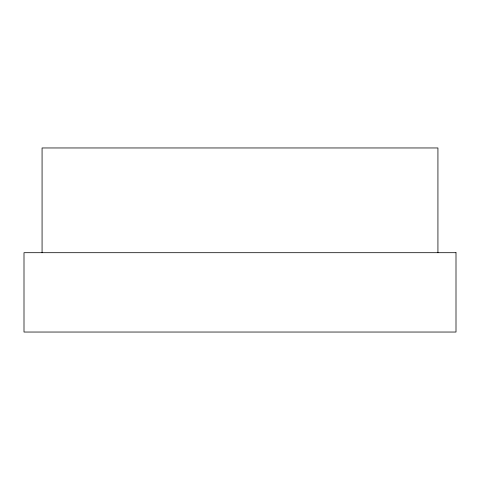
<?xml version="1.0" encoding="UTF-8"?>
<svg xmlns="http://www.w3.org/2000/svg" width="480" height="480" viewBox="0 0 480 480"><rect width="100%" height="100%" fill="white"/><g stroke="black" fill="none" stroke-linecap="round" stroke-linejoin="round"><path stroke-width="0.72" d="M437.928 252.696L437.928 147.96L42.072 147.96L42.072 252.696M456 252.696L24 252.696L24 332.04L456 332.04L456 252.696"/></g></svg>
